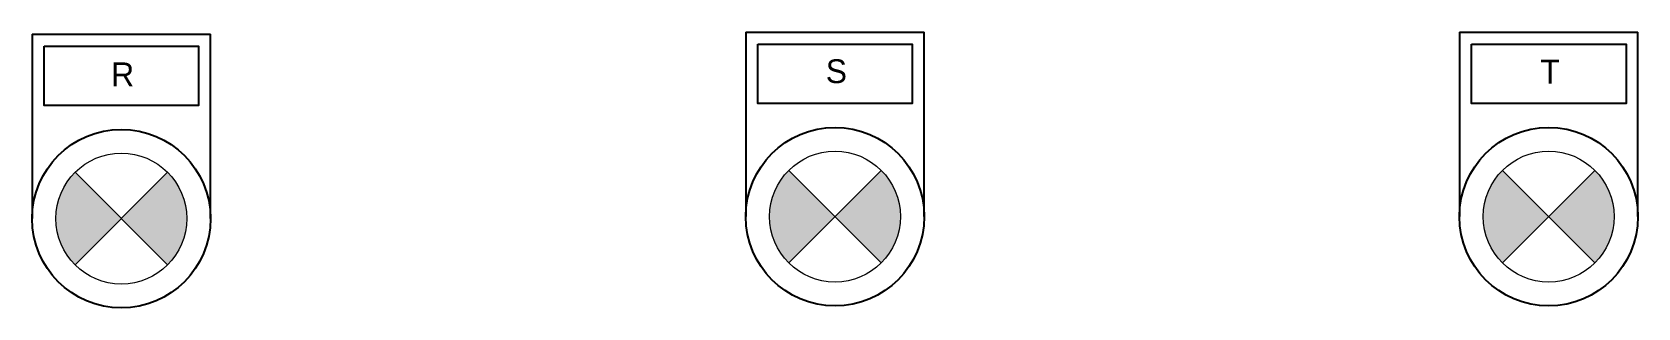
# Model space of a CAD drawing. Header units: millimetres. Extents: x 0 to 270, y 0 to 46.
import ezdxf
from ezdxf.enums import TextEntityAlignment as Align

# ---------------------------------------------------------------- set-up
doc = ezdxf.new("R2010")
doc.units = ezdxf.units.MM
doc.linetypes.add('HIDDEN2', pattern=[4.7625, 3.175, -1.5875])
doc.layers.add('01', color=7, linetype='HIDDEN2', lineweight=13)
doc.layers.add('07', color=5, linetype='Continuous', lineweight=5)
doc.styles.add('Arial-Black', font='txt')

# ---------------------------------------------------------------- blocks, each defined once
blk = doc.blocks.new('Den XANH')
h = blk.add_hatch(color=5)
h.paths.add_polyline_path([(15, 15), (22.78, 7.22, 0.198912), (26, 15, 0.198912), (22.78, 22.78)])
h.paths.add_polyline_path([(15, 15), (7.22, 22.78, 0.198912), (4, 15, 0.198912), (7.22, 7.22)])
at = {"color": 7}
for p, q in [((0, 46), (30, 46)), ((0, 46), (0, 15)), ((30, 15), (30, 46))]:
    blk.add_line(p, q, dxfattribs=at)
blk.add_lwpolyline([(2, 44), (28, 44), (28, 34), (2, 34)], close=True, dxfattribs=at)
blk.add_circle((15, 15), 15, dxfattribs=at)
at = {"layer": '07', "color": 5, "linetype": 'Continuous', "lineweight": 5, "ltscale": 3}
for p, q in [((22.78, 22.78), (7.22, 7.22)), ((7.22, 22.78), (22.78, 7.22))]:
    blk.add_line(p, q, dxfattribs=at)
blk.add_circle((15, 15), 11, dxfattribs=at)
at = {"layer": '01', "color": 2, "linetype": 'Continuous', "lineweight": 5, "style": 'Arial-Black'}
blk.add_attdef('T-SP', text='', height=2.4, dxfattribs=at).set_placement((15.23, 36.97), align=Align.CENTER)
blk = doc.blocks.new('Den DO')
h = blk.add_hatch(color=1)
h.paths.add_polyline_path([(7.22, 7.22), (15, 15), (7.22, 22.78, 0.198912), (4, 15, 0.198912)])
h.paths.add_polyline_path([(15, 15), (22.78, 7.22, 0.198912), (26, 15, 0.198912), (22.78, 22.78)])
at = {"color": 7}
for p, q in [((0, 46), (30, 46)), ((0, 46), (0, 15)), ((30, 15), (30, 46))]:
    blk.add_line(p, q, dxfattribs=at)
blk.add_lwpolyline([(2, 44), (28, 44), (28, 34), (2, 34)], close=True, dxfattribs=at)
blk.add_circle((15, 15), 15, dxfattribs=at)
at = {"layer": '07', "color": 1, "linetype": 'Continuous', "lineweight": 5, "ltscale": 3}
for p, q in [((22.78, 22.78), (7.22, 7.22)), ((7.22, 22.78), (22.78, 7.22))]:
    blk.add_line(p, q, dxfattribs=at)
blk.add_circle((15, 15), 11, dxfattribs=at)
at = {"layer": '01', "color": 2, "linetype": 'Continuous', "lineweight": 5, "style": 'Arial-Black'}
blk.add_attdef('T-SP', text='', height=2.4, dxfattribs=at).set_placement((14.96, 38.82), align=Align.CENTER)
blk = doc.blocks.new('Den VANG')
h = blk.add_hatch(color=2)
h.paths.add_polyline_path([(22.78, 7.22, 0.198912), (26, 15, 0.198912), (22.78, 22.78), (15, 15)])
h.paths.add_polyline_path([(7.22, 7.22), (15, 15), (7.22, 22.78, 0.198912), (4, 15, 0.198912)])
at = {"color": 7}
for p, q in [((0, 46), (30, 46)), ((0, 46), (0, 15)), ((30, 15), (30, 46))]:
    blk.add_line(p, q, dxfattribs=at)
blk.add_lwpolyline([(2, 44), (28, 44), (28, 34), (2, 34)], close=True, dxfattribs=at)
blk.add_circle((15, 15), 15, dxfattribs=at)
at = {"layer": '07', "color": 2, "linetype": 'Continuous', "lineweight": 5, "ltscale": 3}
for p, q in [((22.78, 22.78), (7.22, 7.22)), ((7.22, 22.78), (22.78, 7.22))]:
    blk.add_line(p, q, dxfattribs=at)
blk.add_circle((15, 15), 11, dxfattribs=at)
at = {"layer": '01', "color": 2, "linetype": 'Continuous', "lineweight": 5, "style": 'Arial-Black'}
blk.add_attdef('T-SP', text='', height=2.4, dxfattribs=at).set_placement((15.23, 36.97), align=Align.CENTER)
blk = doc.blocks.new('*U484')
at = {"color": 7}
ref = blk.add_blockref('Den VANG', (-15, -46), dxfattribs=at)
ref.add_attrib('T-SP', 'S', dxfattribs={"layer": '01', "color": 2, "linetype": 'Continuous', "lineweight": 5, "height": 4}).set_placement((0.23, -8.56), align=Align.CENTER)
ref = blk.add_blockref('Den XANH', (105, -46), dxfattribs=at)
ref.add_attrib('T-SP', 'T', dxfattribs={"layer": '01', "color": 2, "linetype": 'Continuous', "lineweight": 5, "height": 4}).set_placement((120.23, -8.65), align=Align.CENTER)
ref = blk.add_blockref('Den DO', (-135, -46.33), dxfattribs=at)
ref.add_attrib('T-SP', 'R', dxfattribs={"layer": '01', "color": 2, "linetype": 'Continuous', "lineweight": 5, "height": 4}).set_placement((-119.77, -9.09), align=Align.CENTER)

msp = doc.modelspace()

# ---------------------------------------------------------------- block references
msp.add_blockref('*U484', (135, 46.33))

doc.saveas('drawing.dxf')
